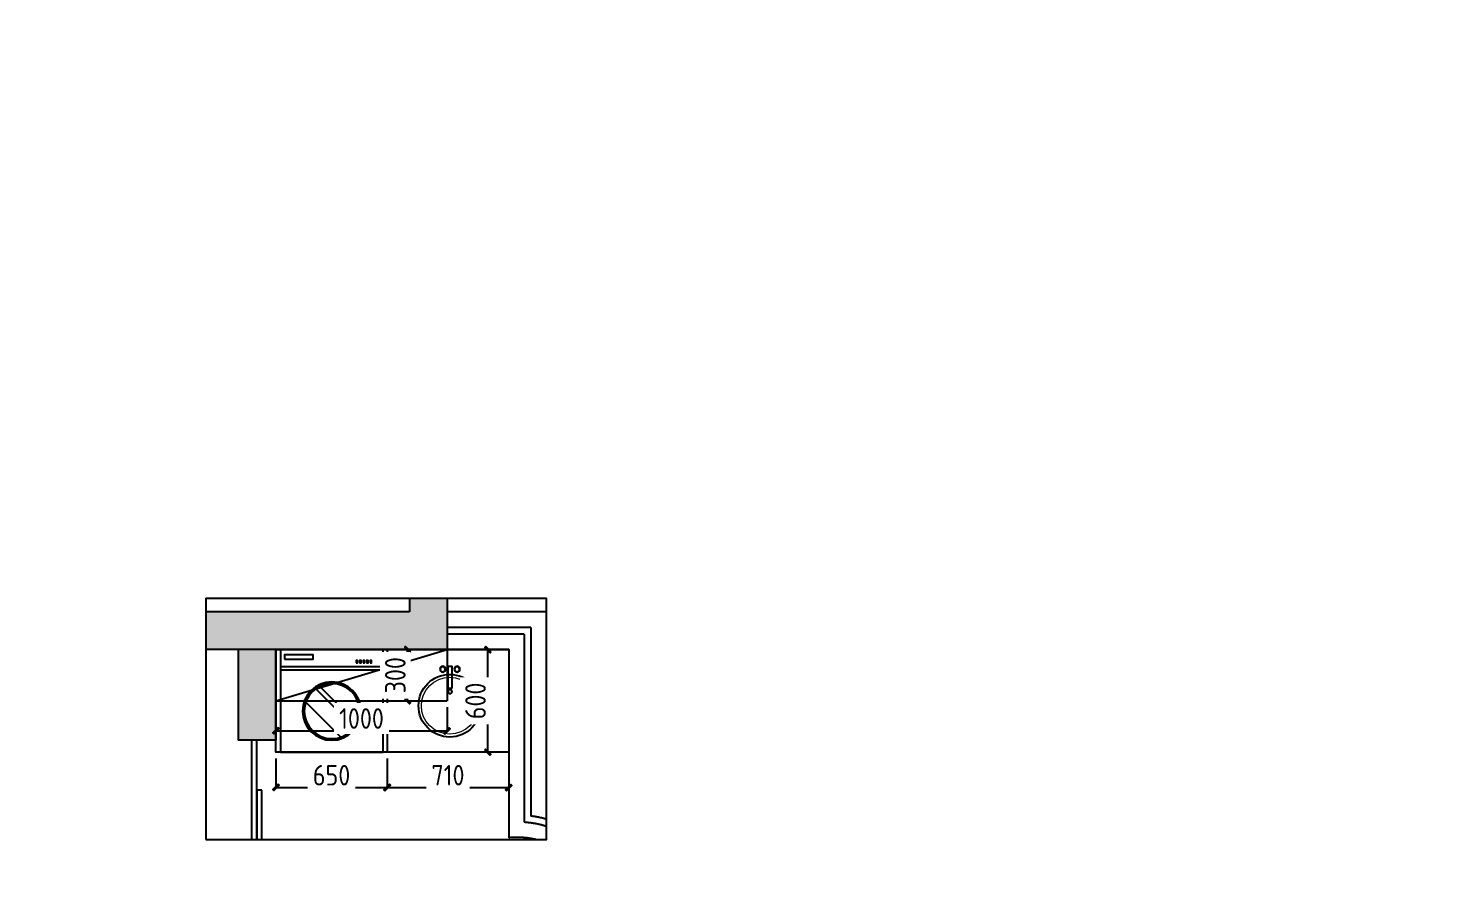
# Model space of a CAD drawing. Extents: x -74236 to 286982, y -14633 to 132816.
# Drawn here: x 136161 to 144485, y 126015 to 131060 of the extents above; entities that cross this region are included whole.
import ezdxf
from ezdxf.xclip import XClip

# ---------------------------------------------------------------- set-up
doc = ezdxf.new("R2010")
doc.units = 0
doc.header["$LTSCALE"] = 10
doc.header["$MEASUREMENT"] = 0
doc.header["$XCLIPFRAME"] = 2
doc.header["$PDSIZE"] = 5
for name, color, linetype in [('1活动家具', 4, 'Continuous'), ('2改建新建', 7, 'Continuous'), ('图框', 4, 'Continuous')]:
    doc.layers.add(name, color=color, linetype=linetype)
doc.styles.get("Standard").update_dxf_attribs({"font": 'gbenor.shx', "bigfont": 'gbcbig.shx'})
doc.dimstyles.new('wl20', dxfattribs={"dimscale": 60, "dimtxt": 1.8, "dimasz": 0.03, "dimexe": 0, "dimexo": 0.625, "dimgap": 0.2, "dimtad": 1, "dimdec": 0, "dimrnd": 0.05, "dimdsep": 46, "dimtxsty": 'Standard', "dimblk": 'BZ', "dimcen": 0.06, "dimclrd": 127, "dimclre": 127, "dimclrt": 1, "dimadec": 0, "dimazin": 0, "dimtfac": 1, "dimtdec": 0, "dimtix": 1, "dimtmove": 2, "dimatfit": 3, "dimldrblk": 'jt', "dimfxl": 1, "dimtvp": 1, "dimtfill": 1, "dimtolj": 1, "dimtzin": 0, "dimarcsym": 0})

# ---------------------------------------------------------------- blocks, each defined once
blk = doc.blocks.new('qtfre')
at = {"color": 8}
for p, q in [((589669.3, -356519.5), (589465, -356724.4)), ((589747.1, -356576.9), (589522.6, -356802)), ((589761.2, -356600.2), (589545.9, -356816.1)), ((589317, -356932.5), (589917, -356932.5))]:
    blk.add_line(p, q, dxfattribs=at)
for points in [[(589340.5, -356974.4), (589507.6, -356974.4), (589507.6, -357000), (589340.5, -357000)], [(589758.4, -356953.9), (589766.9, -356953.9), (589766.9, -356967.6), (589758.4, -356967.6)], [(589778.8, -356953.9), (589787.3, -356953.9), (589787.3, -356967.6), (589778.8, -356967.6)], [(589799.3, -356953.9), (589807.8, -356953.9), (589807.8, -356967.6), (589799.3, -356967.6)], [(589819.8, -356953.9), (589828.3, -356953.9), (589828.3, -356967.6), (589819.8, -356967.6)], [(589840.2, -356953.9), (589848.8, -356953.9), (589848.8, -356967.6), (589840.2, -356967.6)]]:
    blk.add_lwpolyline(points, close=True, dxfattribs=at)
for radius in [170.9, 160.9]:
    blk.add_circle((589617, -356671.7), radius, dxfattribs=at)
at = {"layer": '1活动家具', "color": 0}
blk.add_line((589317, -357030.9), (589317, -356430.9), dxfattribs=at)
at = {"layer": '1活动家具', "color": 134}
for p, q in [((589317, -357030.9), (589317, -356430.9)), ((589317, -356430.9), (589917, -356430.9)), ((589917, -356430.9), (589917, -357030.9)), ((589317, -356912.5), (589917, -356912.5)), ((589917, -357030.9), (589317, -357030.9))]:
    blk.add_line(p, q, dxfattribs=at)
blk = doc.blocks.new('A$C59397C8D')
at = {"color": 134}
blk.add_lwpolyline([(206.2, 157.1), (231.5, 157.1), (231.5, 0), (206.2, 0)], close=True, dxfattribs=at)
blk.add_circle((219.4, 277.7), 219.4, dxfattribs=at)
at = {"color": 251, "lineweight": 5}
blk.add_circle((219.4, 277.7), 199.4, dxfattribs=at)
at = {"color": 134, "extrusion": (0, 0, -1)}
for centre, major_axis in [((217.7, 178.5), (-9.65, -9.65)), ((168.5, 21.2), (-14.2, -14.2)), ((269.1, 21.2), (-14.2, -14.2))]:
    blk.add_ellipse(centre, major_axis=major_axis, ratio=1, start_param=3.926991, end_param=10.210176, dxfattribs=at)
at = {"color": 251, "lineweight": 5, "extrusion": (0, 0, -1)}
for centre in [(168.5, 21.2), (269.1, 21.2)]:
    blk.add_ellipse(centre, major_axis=(-10.7, -10.7), ratio=1, start_param=3.926991, end_param=10.210176, dxfattribs=at)
blk = doc.blocks.new('adsz')
h = blk.add_hatch(color=252)
h.dxf.hatch_style = 1
h.paths.add_polyline_path([(104045.7, 130229.6), (102661.5, 130229.6), (102661.5, 130009.6), (103825.7, 130009.6), (103825.7, 129269.6), (104045.7, 129269.6)])
h.paths.add_polyline_path([(104045.7, 126819.6), (104045.7, 127559.6), (103825.7, 127559.6), (103825.7, 126819.6), (102474.2, 126819.6), (102474.2, 126599.6), (104045.7, 126599.6)])
h.paths.add_polyline_path([(103045.7, 126599.6), (102825.7, 126599.6), (102825.7, 126069.6), (103045.7, 126069.6)])
h.paths.add_polyline_path([(101462.9, 126819.6), (99635.7, 126819.6), (99635.7, 126599.6), (101462.9, 126599.6)])
h = blk.add_hatch(color=252)
h.dxf.hatch_style = 1
h.paths.add_polyline_path([(93345.7, 123939.6), (92745.7, 123939.6), (92745.7, 124319.6), (92525.7, 124319.6), (92525.7, 123939.6), (92525.7, 123719.6), (93345.7, 123719.6)])
h.paths.add_polyline_path([(94475.7, 123939.6), (94255.7, 123939.6), (94255.7, 123719.6), (94255.7, 121999.6), (94475.7, 121999.6), (94475.7, 122999.6), (94673.5, 122999.6), (94673.5, 123219.6), (94475.7, 123219.6)])
h.paths.add_polyline_path([(94475.7, 120879.6), (94255.7, 120879.6), (94255.7, 119729.6), (95435.7, 119729.6), (95435.7, 119949.6), (94475.7, 119949.6)])
h.paths.add_polyline_path([(99783.3, 119949.6), (97454.4, 119949.6), (97454.4, 119729.6), (99783.3, 119729.6)])
h.paths.add_polyline_path([(99375.7, 122079.6), (99155.7, 122079.6), (99155.7, 121919.6), (98095.7, 121919.6), (98095.7, 122079.6), (97875.7, 122079.6), (97875.7, 121699.6), (99375.7, 121699.6)])
h.paths.add_polyline_path([(98095.7, 123219.6), (96135.7, 123219.6), (96135.7, 123409.6), (95895.7, 123409.6), (95895.7, 123219.6), (95895.7, 122999.6), (97875.7, 122999.6), (97875.7, 122879.6), (98095.7, 122879.6)])
h.paths.add_polyline_path([(100628.3, 123219.6), (99155.7, 123219.6), (99155.7, 122879.6), (99375.7, 122879.6), (99375.7, 122999.6), (100628.3, 122999.6)])
h.paths.add_polyline_path([(103045.7, 123219.6), (102825.7, 123219.6), (102097.3, 123219.6), (102097.3, 122999.6), (102825.7, 122999.6), (102825.7, 122319.6), (103045.7, 122319.6), (103045.7, 122999.6)])
h.paths.add_polyline_path([(103045.7, 120609.6), (102825.7, 120609.6), (102825.7, 119949.6), (101830.1, 119949.6), (101830.1, 119729.6), (103045.7, 119729.6)])
at = {"color": 0}
for p, q in [((104045.7, 130229.6), (104045.7, 126819.6)), ((103825.7, 130009.6), (103825.7, 126819.6)), ((103825.7, 126819.6), (99635.7, 126819.6)), ((104625.7, 126819.6), (104045.7, 126819.6)), ((104045.7, 126819.6), (104045.7, 126599.6)), ((104625.7, 126819.6), (104625.7, 125701.1)), ((104405.7, 126599.6), (99635.7, 126599.6)), ((102825.7, 126599.6), (102825.7, 126069.6)), ((103045.7, 126599.6), (103045.7, 126069.6)), ((104405.7, 126599.6), (104405.7, 125499.6)), ((103045.7, 126069.6), (102825.7, 126069.6)), ((102825.7, 123219.6), (99155.7, 123219.6)), ((102825.7, 122999.6), (99375.7, 122999.6))]:
    blk.add_line(p, q, dxfattribs=at)
at = {"color": 251}
for p, q in [((104535.7, 126729.6), (104045.7, 126729.6)), ((104495.7, 126689.6), (104045.7, 126689.6)), ((104495.7, 126689.6), (104495.7, 125590.4)), ((104535.7, 126729.6), (104535.7, 125626.5))]:
    blk.add_line(p, q, dxfattribs=at)
for radius, start, end in [(632.3, 277.47665, 82.52335), (592.3, 274.09289, 85.90711)]:
    blk.add_arc((104453.4, 124999.6), radius, start, end, dxfattribs=at)
at = {"color": 0}
blk.add_arc((104453.4, 124999.6), 502.3, 264.54738, 95.45262, dxfattribs=at)
at = {"layer": '1活动家具', "color": 251}
for p, q in [((103045.7, 126299.6), (104045.7, 126599.6)), ((104045.7, 126599.6), (104045.7, 126299.6)), ((103045.7, 126299.6), (104045.7, 126299.6))]:
    blk.add_line(p, q, dxfattribs=at)
at = {"layer": '1活动家具', "color": 4}
blk.add_line((103695.7, 126599.6), (103695.7, 125999.6), dxfattribs=at)
blk.add_lwpolyline([(103045.7, 126599.6), (104405.7, 126599.6), (104405.7, 125999.6), (103045.7, 125999.6)], close=True, dxfattribs=at)
at = {"layer": '1活动家具', "color": 1}
for points in [[(102933.3, 126069.6), (102903.3, 126069.6), (102903.3, 125487.1), (102933.3, 125487.1)], [(102963.3, 125778.4), (102933.3, 125778.4), (102933.3, 125195.9), (102963.3, 125195.9)]]:
    blk.add_lwpolyline(points, close=True, dxfattribs=at)
at = {"layer": '1活动家具', "xscale": -1, "rotation": 180.0000477913139}
blk.add_blockref('qtfre', (-486244.2, -230431.7), dxfattribs=at)
at = {"layer": '1活动家具', "color": 0, "xscale": 0.8333333333721384, "yscale": 0.8333333333721384, "zscale": 0.8333333333721384, "rotation": 180}
blk.add_blockref('A$C59397C8D', (104244.4, 126502.8), dxfattribs=at)
blk = doc.blocks.new('BZ')
at = {"layer": '图框', "linetype": 'Continuous'}
blk.add_hatch(color=2, dxfattribs=at).paths.add_polyline_path([(9.6, 6.5), (6.6, 9.4), (-10.5, -7.5), (-7.4, -10.7)])
blk.add_lwpolyline([(-7.4, -10.7), (9.6, 6.5), (6.6, 9.4), (-10.5, -7.5), (-7.4, -10.7)], dxfattribs=at)
blk = doc.blocks.new('*D173')
at = {"layer": '1活动家具', "color": 127, "lineweight": -2, "transparency": 16777216}
for p, q in [((137606.4, 126791.9), (137606.4, 126623)), ((138256.4, 126791.9), (138256.4, 126623)), ((137608.2, 126623), (138254.6, 126623))]:
    blk.add_line(p, q, dxfattribs=at)
at = {"layer": 'Defpoints', "color": 0, "transparency": 16777216}
for p in [(137606.4, 126829.4), (138256.4, 126829.4), (138256.4, 126623)]:
    blk.add_point(p, dxfattribs=at)
at = {"layer": '1活动家具', "color": 127, "lineweight": -2, "transparency": 16777216, "xscale": 1.8, "yscale": 1.8, "zscale": 1.8, "rotation": 180}
blk.add_blockref('BZ', (137606.4, 126623), dxfattribs=at)
at = {"layer": '1活动家具', "color": 127, "lineweight": -2, "transparency": 16777216, "xscale": 1.8, "yscale": 1.8, "zscale": 1.8}
blk.add_blockref('BZ', (138256.4, 126623), dxfattribs=at)
at = {"layer": '1活动家具', "color": 1, "transparency": 16777216, "insert": (137931.4, 126695), "char_height": 120, "attachment_point": 5, "bg_fill": 3, "box_fill_scale": 1.25, "bg_fill_color": 256, "bg_fill_true_color": 13158600, "bg_fill_transparency": 0}
blk.add_mtext('\\A1;650', dxfattribs=at)
blk = doc.blocks.new('jt')
at = {"layer": '图框', "linetype": 'Continuous'}
blk.add_hatch(color=2, dxfattribs=at).paths.add_polyline_path([(-22, 17.7), (-16.7, 22.2), (0, 0), (-16.7, -22), (-22, -17.6), (-5.7, 0)])
blk.add_lwpolyline([(-22, 17.7), (-16.7, 22.2), (0, 0), (-16.7, -22), (-22, -17.6), (-5.7, 0), (-22, 17.7)], dxfattribs=at)
blk = doc.blocks.new('*D174')
at = {"layer": '1活动家具', "color": 127, "lineweight": -2, "transparency": 16777216}
for p, q in [((138256.4, 126791.9), (138256.4, 126623)), ((138966.4, 126791.9), (138966.4, 126623)), ((138258.2, 126623), (138964.6, 126623))]:
    blk.add_line(p, q, dxfattribs=at)
at = {"layer": 'Defpoints', "color": 0, "transparency": 16777216}
for p in [(138256.4, 126829.4), (138966.4, 126829.4), (138966.4, 126623)]:
    blk.add_point(p, dxfattribs=at)
at = {"layer": '1活动家具', "color": 127, "lineweight": -2, "transparency": 16777216, "xscale": 1.8, "yscale": 1.8, "zscale": 1.8, "rotation": 180}
blk.add_blockref('BZ', (138256.4, 126623), dxfattribs=at)
at = {"layer": '1活动家具', "color": 127, "lineweight": -2, "transparency": 16777216, "xscale": 1.8, "yscale": 1.8, "zscale": 1.8}
blk.add_blockref('BZ', (138966.4, 126623), dxfattribs=at)
at = {"layer": '1活动家具', "color": 1, "transparency": 16777216, "insert": (138611.4, 126695), "char_height": 120, "attachment_point": 5, "bg_fill": 3, "box_fill_scale": 1.25, "bg_fill_color": 256, "bg_fill_true_color": 13158600, "bg_fill_transparency": 0}
blk.add_mtext('\\A1;710', dxfattribs=at)
blk = doc.blocks.new('*D175')
at = {"layer": '1活动家具', "color": 127, "lineweight": -2, "transparency": 16777216}
for p, q in [((138854.7, 127429.4), (138844.6, 127429.4)), ((138844.6, 126831.2), (138844.6, 127427.6)), ((138854.7, 126829.4), (138844.6, 126829.4))]:
    blk.add_line(p, q, dxfattribs=at)
at = {"layer": 'Defpoints', "color": 0, "transparency": 16777216}
for p in [(138844.6, 127429.4), (138892.2, 127429.4), (138892.2, 126829.4)]:
    blk.add_point(p, dxfattribs=at)
at = {"layer": '1活动家具', "color": 127, "lineweight": -2, "transparency": 16777216, "xscale": 1.8, "yscale": 1.8, "zscale": 1.8}
for p, rotation in [((138844.6, 127429.4), 90), ((138844.6, 126829.4), 270)]:
    blk.add_blockref('BZ', p, dxfattribs=dict(at, rotation=rotation))
at = {"layer": '1活动家具', "color": 1, "transparency": 16777216, "insert": (138772.6, 127129.4), "char_height": 120, "attachment_point": 5, "rotation": 90, "bg_fill": 3, "box_fill_scale": 1.25, "bg_fill_color": 256, "bg_fill_true_color": 13158600, "bg_fill_transparency": 0}
blk.add_mtext('\\A1;600', dxfattribs=at)
blk = doc.blocks.new('*D199')
at = {"layer": '1活动家具', "color": 127, "lineweight": -2, "transparency": 16777216}
for p, q in [((137606.4, 127091.9), (137606.4, 126954.5)), ((138606.4, 127091.9), (138606.4, 126954.5)), ((137608.2, 126954.5), (138604.6, 126954.5))]:
    blk.add_line(p, q, dxfattribs=at)
at = {"layer": 'Defpoints', "color": 0, "transparency": 16777216}
for p in [(137606.4, 127129.4), (138606.4, 127129.4), (138606.4, 126954.5)]:
    blk.add_point(p, dxfattribs=at)
at = {"layer": '1活动家具', "color": 127, "lineweight": -2, "transparency": 16777216, "xscale": 1.8, "yscale": 1.8, "zscale": 1.8, "rotation": 180}
blk.add_blockref('BZ', (137606.4, 126954.5), dxfattribs=at)
at = {"layer": '1活动家具', "color": 127, "lineweight": -2, "transparency": 16777216, "xscale": 1.8, "yscale": 1.8, "zscale": 1.8}
blk.add_blockref('BZ', (138606.4, 126954.5), dxfattribs=at)
at = {"layer": '1活动家具', "color": 1, "transparency": 16777216, "insert": (138106.4, 127026.5), "char_height": 120, "attachment_point": 5, "bg_fill": 3, "box_fill_scale": 1.25, "bg_fill_color": 256, "bg_fill_true_color": 13158600, "bg_fill_transparency": 0}
blk.add_mtext('\\A1;1000', dxfattribs=at)
blk = doc.blocks.new('*D200')
at = {"layer": '1活动家具', "color": 127, "lineweight": -2, "transparency": 16777216}
for p, q in [((138352.4, 127429.4), (138375.9, 127429.4)), ((138375.9, 127131.2), (138375.9, 127427.6)), ((138352.4, 127129.4), (138375.9, 127129.4))]:
    blk.add_line(p, q, dxfattribs=at)
at = {"layer": '1活动家具', "color": 127, "lineweight": -2, "transparency": 16777216, "xscale": 1.8, "yscale": 1.8, "zscale": 1.8}
for p, rotation in [((138375.9, 127429.4), 90), ((138375.9, 127129.4), 270)]:
    blk.add_blockref('BZ', p, dxfattribs=dict(at, rotation=rotation))
at = {"layer": '1活动家具', "color": 1, "transparency": 16777216, "insert": (138303.9, 127279.4), "char_height": 120, "attachment_point": 5, "rotation": 90, "bg_fill": 3, "box_fill_scale": 1.25, "bg_fill_color": 256, "bg_fill_true_color": 13158600, "bg_fill_transparency": 0}
blk.add_mtext('\\A1;300', dxfattribs=at)
at = {"layer": 'Defpoints', "color": 0, "transparency": 16777216}
for p in [(138314.9, 127429.4), (138375.9, 127429.4), (138314.9, 127129.4)]:
    blk.add_point(p, dxfattribs=at)

msp = doc.modelspace()

# ---------------------------------------------------------------- block references
at = {"layer": '2改建新建', "color": 0}
ref = msp.add_blockref('adsz', (237010.7, 250789.4), dxfattribs=dict(at, rotation=180))
XClip(ref).set_block_clipping_path([(102635.5703069517, 122999.6485216264), (104625.6911088218, 124480.0391719953)])
ref = msp.add_blockref('adsz', (34560.7, 829.7), dxfattribs=at)
XClip(ref).set_block_clipping_path([(102635.5703069517, 125489.739213383), (104625.6911088218, 126898.7141534042)])

# ---------------------------------------------------------------- next in the draw order: dimensions: what is measured, and where the dimension line sits
at = {"layer": '1活动家具', "color": 251}
for base, p1, p2, picture, middle in [((138606.4, 126954.5), (137606.4, 127129.4), (138606.4, 127129.4), '*D199', (138106.4, 127026.5)), ((138256.4, 126623), (137606.4, 126829.4), (138256.4, 126829.4), '*D173', (137931.4, 126695))]:
    dim = msp.add_linear_dim(base=base, p1=p1, p2=p2, dimstyle='wl20', override={"dimtxt": 2, "dimfxl": 20, "dimfxlon": 1, "dimarcsym": 1}, dxfattribs=at)
    dim.commit()
    dim.dimension.update_dxf_attribs({"geometry": picture, "text_midpoint": middle})

# ---------------------------------------------------------------- next in the draw order: dimensions: what is measured, and where the dimension line sits
dim = msp.add_linear_dim(base=(138375.9, 127429.4), p1=(138314.9, 127129.4), p2=(138314.9, 127429.4), angle=90, dimstyle='wl20', override={"dimtxt": 2, "dimfxl": 20, "dimfxlon": 1, "dimarcsym": 1}, dxfattribs=at)
dim.commit()
dim.dimension.update_dxf_attribs({"geometry": '*D200', "text_midpoint": (138303.9, 127279.4)})
dim = msp.add_linear_dim(base=(138966.4, 126623), p1=(138256.4, 126829.4), p2=(138966.4, 126829.4), dimstyle='wl20', override={"dimtxt": 2, "dimfxl": 20, "dimfxlon": 1, "dimarcsym": 1}, dxfattribs=at)
dim.commit()
dim.dimension.update_dxf_attribs({"geometry": '*D174', "text_midpoint": (138611.4, 126695)})

# ---------------------------------------------------------------- next in the draw order: dimensions: what is measured, and where the dimension line sits
dim = msp.add_linear_dim(base=(138844.6, 127429.4), p1=(138892.2, 126829.4), p2=(138892.2, 127429.4), angle=90, dimstyle='wl20', override={"dimtxt": 2, "dimfxl": 20, "dimfxlon": 1, "dimarcsym": 1}, dxfattribs=at)
dim.commit()
dim.dimension.update_dxf_attribs({"geometry": '*D175', "text_midpoint": (138772.6, 127129.4)})

doc.saveas('drawing.dxf')
